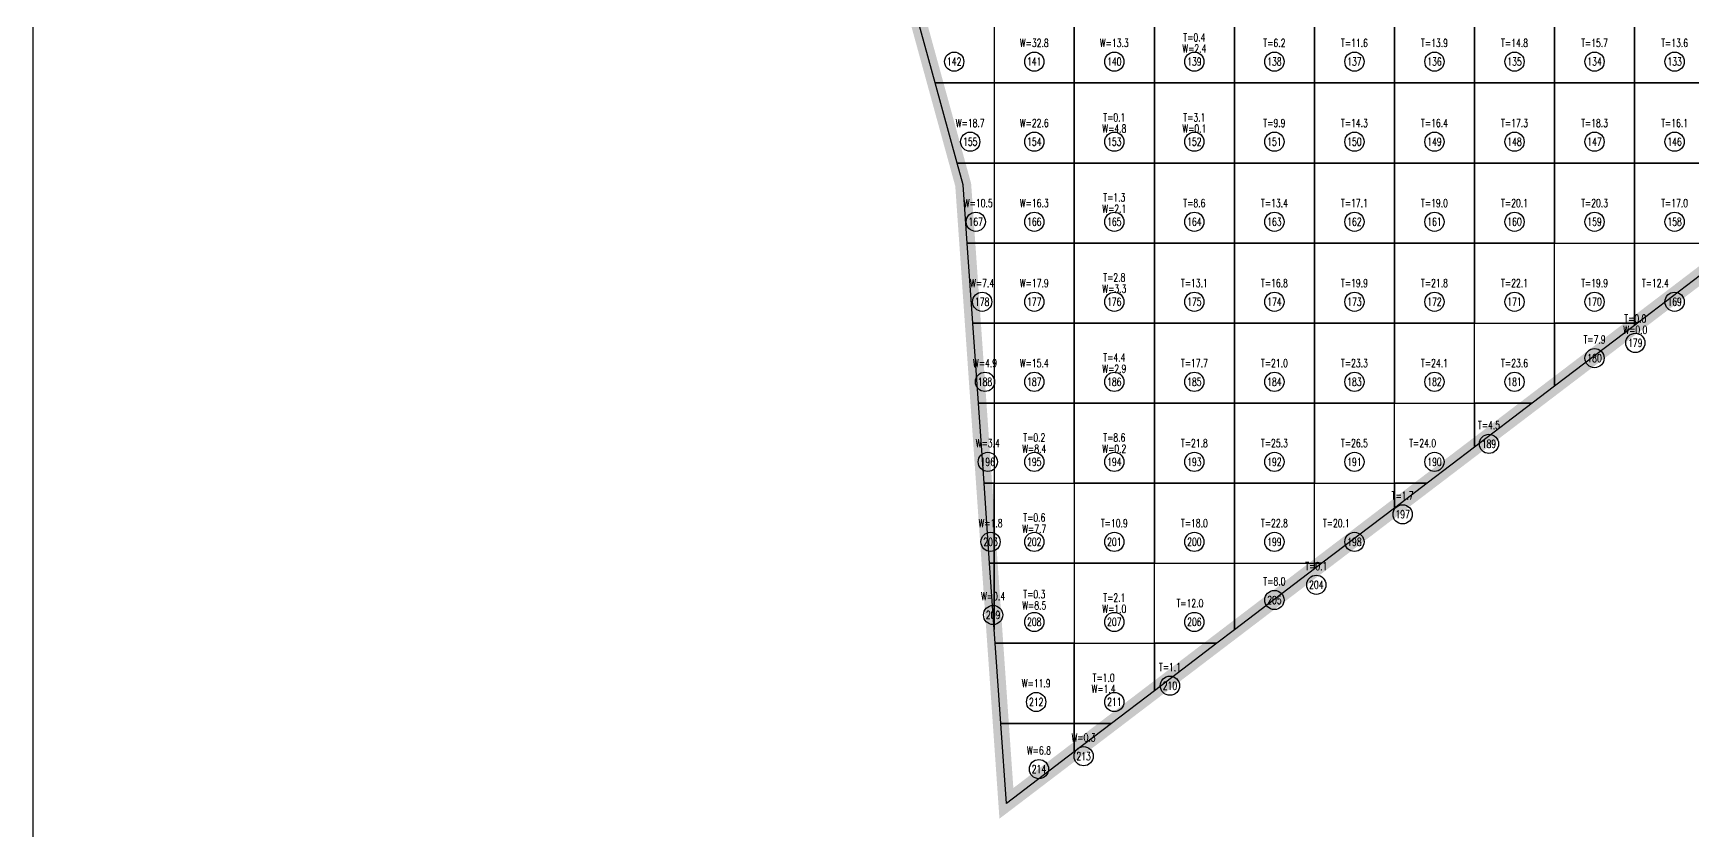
# Model space of a CAD drawing. Extents: x 4283 to 40403, y 1134 to 1764.
# Drawn here: x 20042 to 20128.4, y 1573 to 1614.5 of the extents above; entities that cross this region are included whole.
import ezdxf
from ezdxf.enums import TextEntityAlignment as Align

# ---------------------------------------------------------------- set-up
doc = ezdxf.new("R2010")
doc.units = 0
for name, color, linetype in [('tdz_24-3方格网', 2, 'Continuous'), ('tdz_24-3方格网计算', 7, 'Continuous'), ('tdz_土方计算图', 7, 'Continuous'), ('tdz_格田', 6, 'Continuous')]:
    doc.layers.add(name, color=color, linetype=linetype)
doc.styles.add('GLandNum', font='txt_____.ttf', dxfattribs={"width": 0.7, "height": 0.5})

msp = doc.modelspace()

# ---------------------------------------------------------------- linework, layer by layer
at = {"layer": 'tdz_24-3方格网', "linetype": 'Continuous'}
for points in [[(20087.853, 1615.899, 2832.461), (20087.853, 1616.081, 2832.461), (20092.019, 1616.081, 2832.807), (20092.019, 1611.915, 2832.858), (20088.947, 1611.915, 2832.477)], [(20092.019, 1616.081, 2832.807), (20092.019, 1611.915, 2832.858), (20096.186, 1611.915, 2831.628), (20096.186, 1616.081, 2831.892)], [(20096.186, 1616.081, 2831.892), (20096.186, 1611.915, 2831.628), (20100.353, 1611.915, 2831.064), (20100.353, 1616.081, 2831.202)], [(20100.353, 1616.081, 2831.202), (20100.353, 1611.915, 2831.064), (20104.519, 1611.915, 2830.578), (20104.519, 1616.081, 2830.662)], [(20104.519, 1616.081, 2830.662), (20104.519, 1611.915, 2830.578), (20108.686, 1611.915, 2830.171), (20108.686, 1616.081, 2830.202)], [(20108.686, 1616.081, 2830.202), (20108.686, 1611.915, 2830.171), (20112.853, 1611.915, 2829.87), (20112.853, 1616.081, 2829.858)], [(20112.853, 1616.081, 2829.858), (20112.853, 1611.915, 2829.87), (20117.019, 1611.915, 2829.645), (20117.019, 1616.081, 2829.632)], [(20117.019, 1616.081, 2829.632), (20117.019, 1611.915, 2829.645), (20121.186, 1611.915, 2829.42), (20121.186, 1616.081, 2829.407)], [(20121.186, 1616.081, 2829.407), (20121.186, 1611.915, 2829.42), (20125.353, 1611.915, 2829.188), (20125.353, 1616.081, 2829.181)], [(20125.353, 1616.081, 2829.181), (20125.353, 1611.915, 2829.188), (20129.519, 1611.915, 2829.167), (20129.519, 1616.081, 2829.141)], [(20088.947, 1611.915, 2832.477), (20092.019, 1611.915, 2832.858), (20092.019, 1607.748, 2832.194), (20090.092, 1607.748, 2832.495)], [(20092.019, 1611.915, 2832.858), (20092.019, 1607.748, 2832.194), (20096.186, 1607.748, 2831.502), (20096.186, 1611.915, 2831.628)], [(20096.186, 1611.915, 2831.628), (20096.186, 1607.748, 2831.502), (20100.353, 1607.748, 2830.943), (20100.353, 1611.915, 2831.064)], [(20100.353, 1611.915, 2831.064), (20100.353, 1607.748, 2830.943), (20104.519, 1607.748, 2830.543), (20104.519, 1611.915, 2830.578)], [(20104.519, 1611.915, 2830.578), (20104.519, 1607.748, 2830.543), (20108.686, 1607.748, 2830.184), (20108.686, 1611.915, 2830.171)], [(20108.686, 1611.915, 2830.171), (20108.686, 1607.748, 2830.184), (20112.853, 1607.748, 2829.878), (20112.853, 1611.915, 2829.87)], [(20112.853, 1611.915, 2829.87), (20112.853, 1607.748, 2829.878), (20117.019, 1607.748, 2829.645), (20117.019, 1611.915, 2829.645)], [(20117.019, 1611.915, 2829.645), (20117.019, 1607.748, 2829.645), (20121.186, 1607.748, 2829.412), (20121.186, 1611.915, 2829.42)], [(20121.186, 1611.915, 2829.42), (20121.186, 1607.748, 2829.412), (20125.353, 1607.748, 2829.181), (20125.353, 1611.915, 2829.188)], [(20125.353, 1611.915, 2829.188), (20125.353, 1607.748, 2829.181), (20129.519, 1607.748, 2829.167), (20129.519, 1611.915, 2829.167)], [(20090.092, 1607.748, 2832.495), (20092.019, 1607.748, 2832.194), (20092.019, 1603.581, 2832.45), (20090.616, 1603.581, 2832.5), (20090.404, 1606.611, 2832.5)], [(20092.019, 1607.748, 2832.194), (20092.019, 1603.581, 2832.45), (20096.186, 1603.581, 2831.552), (20096.186, 1607.748, 2831.502)], [(20096.186, 1607.748, 2831.502), (20096.186, 1603.581, 2831.552), (20100.353, 1603.581, 2830.827), (20100.353, 1607.748, 2830.943)], [(20100.353, 1607.748, 2830.943), (20100.353, 1603.581, 2830.827), (20104.519, 1603.581, 2830.489), (20104.519, 1607.748, 2830.543)], [(20104.519, 1607.748, 2830.543), (20104.519, 1603.581, 2830.489), (20108.686, 1603.581, 2830.157), (20108.686, 1607.748, 2830.184)], [(20108.686, 1607.748, 2830.184), (20108.686, 1603.581, 2830.157), (20112.853, 1603.581, 2829.877), (20112.853, 1607.748, 2829.878)], [(20112.853, 1607.748, 2829.878), (20112.853, 1603.581, 2829.877), (20117.019, 1603.581, 2829.644), (20117.019, 1607.748, 2829.645)], [(20117.019, 1607.748, 2829.645), (20117.019, 1603.581, 2829.644), (20121.186, 1603.581, 2829.411), (20121.186, 1607.748, 2829.412)], [(20121.186, 1607.748, 2829.412), (20121.186, 1603.581, 2829.411), (20125.353, 1603.581, 2829.29), (20125.353, 1607.748, 2829.181)], [(20125.353, 1607.748, 2829.181), (20125.353, 1603.581, 2829.29), (20129.519, 1603.581, 2829.302), (20129.519, 1607.748, 2829.167)], [(20090.616, 1603.581, 2832.5), (20092.019, 1603.581, 2832.45), (20092.019, 1599.415, 2832.218), (20090.907, 1599.415, 2832.5)], [(20092.019, 1603.581, 2832.45), (20092.019, 1599.415, 2832.218), (20096.186, 1599.415, 2832.052), (20096.186, 1603.581, 2831.552)], [(20096.186, 1603.581, 2831.552), (20096.186, 1599.415, 2832.052), (20100.353, 1599.415, 2830.776), (20100.353, 1603.581, 2830.827)], [(20100.353, 1603.581, 2830.827), (20100.353, 1599.415, 2830.776), (20104.519, 1599.415, 2830.468), (20104.519, 1603.581, 2830.489)], [(20104.519, 1603.581, 2830.489), (20104.519, 1599.415, 2830.468), (20108.686, 1599.415, 2830.159), (20108.686, 1603.581, 2830.157)], [(20108.686, 1603.581, 2830.157), (20108.686, 1599.415, 2830.159), (20112.853, 1599.415, 2829.878), (20112.853, 1603.581, 2829.877)], [(20112.853, 1603.581, 2829.877), (20112.853, 1599.415, 2829.878), (20117.019, 1599.415, 2829.628), (20117.019, 1603.581, 2829.644)], [(20117.019, 1603.581, 2829.644), (20117.019, 1599.415, 2829.628), (20121.186, 1599.415, 2829.513), (20121.186, 1603.581, 2829.411)], [(20121.186, 1599.415, 2829.513), (20121.186, 1603.581, 2829.411), (20125.353, 1603.581, 2829.29), (20125.353, 1599.415, 2829.487)], [(20125.505, 1599.415, 2829.483), (20125.353, 1599.415, 2829.487), (20125.353, 1603.581, 2829.29), (20129.519, 1603.581, 2829.302), (20129.519, 1602.469, 2829.341)], [(20090.907, 1599.415, 2832.5), (20092.019, 1599.415, 2832.218), (20092.019, 1595.248, 2832.268), (20091.197, 1595.248, 2832.5)], [(20092.019, 1599.415, 2832.218), (20092.019, 1595.248, 2832.268), (20096.186, 1595.248, 2831.753), (20096.186, 1599.415, 2832.052)], [(20096.186, 1599.415, 2832.052), (20096.186, 1595.248, 2831.753), (20100.353, 1595.248, 2830.713), (20100.353, 1599.415, 2830.776)], [(20100.353, 1599.415, 2830.776), (20100.353, 1595.248, 2830.713), (20104.519, 1595.248, 2830.348), (20104.519, 1599.415, 2830.468)], [(20104.519, 1599.415, 2830.468), (20104.519, 1595.248, 2830.348), (20108.686, 1595.248, 2830.096), (20108.686, 1599.415, 2830.159)], [(20108.686, 1599.415, 2830.159), (20108.686, 1595.248, 2830.096), (20112.853, 1595.248, 2829.844), (20112.853, 1599.415, 2829.878)], [(20112.853, 1599.415, 2829.878), (20112.853, 1595.248, 2829.844), (20117.019, 1595.248, 2829.737), (20117.019, 1599.415, 2829.628)], [(20120.029, 1595.248, 2829.676), (20117.019, 1595.248, 2829.737), (20117.019, 1599.415, 2829.628), (20121.186, 1599.415, 2829.513), (20121.186, 1596.128, 2829.635)], [(20121.186, 1596.128, 2829.635), (20121.186, 1599.415, 2829.513), (20125.353, 1599.415, 2829.487), (20125.353, 1599.299, 2829.488)], [(20125.353, 1599.415, 2829.487), (20125.505, 1599.415, 2829.483), (20125.353, 1599.299, 2829.488)], [(20091.197, 1595.248, 2832.5), (20092.019, 1595.248, 2832.268), (20092.019, 1591.081, 2832.481), (20091.488, 1591.081, 2832.5)], [(20092.019, 1595.248, 2832.268), (20092.019, 1591.081, 2832.481), (20096.186, 1591.081, 2831.343), (20096.186, 1595.248, 2831.753)], [(20096.186, 1595.248, 2831.753), (20096.186, 1591.081, 2831.343), (20100.353, 1591.081, 2830.702), (20100.353, 1595.248, 2830.713)], [(20100.353, 1595.248, 2830.713), (20100.353, 1591.081, 2830.702), (20104.519, 1591.081, 2830.359), (20104.519, 1595.248, 2830.348)], [(20104.519, 1595.248, 2830.348), (20104.519, 1591.081, 2830.359), (20108.686, 1591.081, 2830.062), (20108.686, 1595.248, 2830.096)], [(20108.686, 1595.248, 2830.096), (20108.686, 1591.081, 2830.062), (20112.853, 1591.081, 2829.909), (20112.853, 1595.248, 2829.844)], [(20114.554, 1591.081, 2829.869), (20112.853, 1591.081, 2829.909), (20112.853, 1595.248, 2829.844), (20117.019, 1595.248, 2829.737), (20117.019, 1592.957, 2829.782)], [(20117.019, 1595.248, 2829.737), (20120.029, 1595.248, 2829.676), (20117.019, 1592.957, 2829.782)], [(20091.488, 1591.081, 2832.5), (20092.019, 1591.081, 2832.481), (20092.019, 1586.915, 2832.5), (20091.779, 1586.915, 2832.5)], [(20092.019, 1586.915, 2832.5), (20092.019, 1591.081, 2832.481), (20096.186, 1591.081, 2831.343), (20096.186, 1586.915, 2831.575)], [(20096.186, 1591.081, 2831.343), (20096.186, 1586.915, 2831.575), (20100.353, 1586.915, 2831.102), (20100.353, 1591.081, 2830.702)], [(20100.353, 1591.081, 2830.702), (20100.353, 1586.915, 2831.102), (20104.519, 1586.915, 2830.817), (20104.519, 1591.081, 2830.359)], [(20104.519, 1591.081, 2830.359), (20104.519, 1586.915, 2830.817), (20108.686, 1586.915, 2830.313), (20108.686, 1591.081, 2830.062)], [(20109.078, 1586.915, 2830.282), (20108.686, 1586.915, 2830.313), (20108.686, 1591.081, 2830.062), (20112.853, 1591.081, 2829.909), (20112.853, 1589.787, 2829.929)], [(20112.853, 1591.081, 2829.909), (20114.554, 1591.081, 2829.869), (20112.853, 1589.787, 2829.929)], [(20091.779, 1586.915, 2832.5), (20092.019, 1586.915, 2832.5), (20092.019, 1583.474, 2832.5)], [(20092.019, 1583.474, 2832.5), (20092.019, 1586.915, 2832.5), (20096.186, 1586.915, 2831.575), (20096.186, 1582.748, 2831.977), (20092.07, 1582.748, 2832.5)], [(20096.186, 1586.915, 2831.575), (20096.186, 1582.748, 2831.977), (20100.353, 1582.748, 2831.693), (20100.353, 1586.915, 2831.102)], [(20103.603, 1582.748, 2831.022), (20100.353, 1582.748, 2831.693), (20100.353, 1586.915, 2831.102), (20104.519, 1586.915, 2830.817), (20104.519, 1583.445, 2830.898)], [(20104.519, 1583.445, 2830.898), (20104.519, 1586.915, 2830.817), (20108.686, 1586.915, 2830.313), (20108.686, 1586.616, 2830.336)], [(20108.686, 1586.915, 2830.313), (20109.078, 1586.915, 2830.282), (20108.686, 1586.616, 2830.336)], [(20092.07, 1582.748, 2832.5), (20096.186, 1582.748, 2831.977), (20096.186, 1578.581, 2832.135), (20092.361, 1578.581, 2832.5)], [(20098.127, 1578.581, 2831.761), (20096.186, 1578.581, 2832.135), (20096.186, 1582.748, 2831.977), (20100.353, 1582.748, 2831.693), (20100.353, 1580.275, 2831.461)], [(20100.353, 1582.748, 2831.693), (20103.603, 1582.748, 2831.022), (20100.353, 1580.275, 2831.461)], [(20092.361, 1578.581, 2832.5), (20096.186, 1578.581, 2832.135), (20096.186, 1577.104, 2832.023), (20092.652, 1574.415, 2832.5)], [(20096.186, 1578.581, 2832.135), (20098.127, 1578.581, 2831.761), (20096.186, 1577.104, 2832.023)]]:
    msp.add_polyline3d(points, close=True, dxfattribs=at)
at = {"layer": 'tdz_24-3方格网计算', "color": 7, "linetype": 'Continuous'}
for centre in [(20089.936, 1613.026), (20094.103, 1613.026), (20098.269, 1613.026), (20102.436, 1613.026), (20106.603, 1613.026), (20110.769, 1613.026), (20114.936, 1613.026), (20119.103, 1613.026), (20123.269, 1613.026), (20127.436, 1613.026), (20090.769, 1608.859), (20094.103, 1608.859), (20098.269, 1608.859), (20102.436, 1608.859), (20106.603, 1608.859), (20110.769, 1608.859), (20114.936, 1608.859), (20119.103, 1608.859), (20123.269, 1608.859), (20127.436, 1608.859), (20091.056, 1604.692), (20094.103, 1604.692), (20098.269, 1604.692), (20102.436, 1604.692), (20106.603, 1604.692), (20110.769, 1604.692), (20114.936, 1604.692), (20119.103, 1604.692), (20123.269, 1604.692), (20127.436, 1604.692), (20091.39, 1600.526), (20094.103, 1600.526), (20098.269, 1600.526), (20102.436, 1600.526), (20106.603, 1600.526), (20110.769, 1600.526), (20114.936, 1600.526), (20119.103, 1600.526), (20123.269, 1600.526), (20127.436, 1600.526), (20125.391, 1598.384), (20123.269, 1597.592), (20091.536, 1596.359), (20094.103, 1596.359), (20098.269, 1596.359), (20102.436, 1596.359), (20106.603, 1596.359), (20110.769, 1596.359), (20114.936, 1596.359), (20119.103, 1596.359), (20117.772, 1593.13), (20091.681, 1592.192), (20094.103, 1592.192), (20098.269, 1592.192), (20102.436, 1592.192), (20106.603, 1592.192), (20110.769, 1592.192), (20114.936, 1592.192), (20113.278, 1589.462), (20091.827, 1588.026), (20094.103, 1588.026), (20098.269, 1588.026), (20102.436, 1588.026), (20106.603, 1588.026), (20110.769, 1588.026), (20108.784, 1585.793), (20106.603, 1585), (20091.959, 1584.222), (20094.103, 1583.859), (20098.269, 1583.859), (20102.436, 1583.859), (20101.165, 1580.539), (20094.201, 1579.692), (20098.269, 1579.692), (20094.346, 1576.198), (20096.671, 1576.87)]:
    msp.add_circle(centre, 0.5, dxfattribs=at)
at = {"layer": 'tdz_土方计算图', "linetype": 'Continuous'}
msp.add_lwpolyline([(20041.99, 1512.357), (20041.99, 1512.357), (20041.99, 1672.357), (20041.99, 1672.357)], dxfattribs=at)
at = {"layer": 'tdz_格田', "linetype": 'Continuous', "lineweight": 60, "const_width": 0.833}
msp.add_lwpolyline([(20079.519, 1646.232), (20085.777, 1651.88), (20118.886, 1670.3), (20134.461, 1606.23), (20092.652, 1574.415), (20090.404, 1606.611), (20079.519, 1646.232)], close=True, dxfattribs=at)

# ---------------------------------------------------------------- texts
at = {"layer": 'tdz_24-3方格网计算', "color": 173, "linetype": 'Continuous', "style": 'GLandNum', "width": 0.7}
for s, p in [('W=32.8', (20094.103, 1613.998)), ('W=13.3', (20098.269, 1613.998)), ('W=2.4', (20102.436, 1613.706)), ('W=18.7', (20090.769, 1609.831)), ('W=22.6', (20094.103, 1609.831)), ('W=4.8', (20098.269, 1609.54)), ('W=0.1', (20102.436, 1609.54)), ('W=10.5', (20091.187, 1605.665)), ('W=16.3', (20094.103, 1605.665)), ('W=2.1', (20098.269, 1605.373)), ('W=7.4', (20091.39, 1601.498)), ('W=17.9', (20094.103, 1601.498)), ('W=3.3', (20098.269, 1601.206)), ('W=0.0', (20125.391, 1599.065)), ('W=4.9', (20091.536, 1597.331)), ('W=15.4', (20094.103, 1597.331)), ('W=2.9', (20098.269, 1597.04)), ('W=3.4', (20091.681, 1593.165)), ('W=8.4', (20094.103, 1592.873)), ('W=0.2', (20098.269, 1592.873)), ('W=1.8', (20091.827, 1588.998)), ('W=7.7', (20094.103, 1588.706)), ('W=0.4', (20091.959, 1585.194)), ('W=8.5', (20094.103, 1584.721)), ('W=1.0', (20098.269, 1584.54)), ('W=11.9', (20094.201, 1580.665)), ('W=1.4', (20097.713, 1580.373)), ('W=0.3', (20096.671, 1577.843)), ('W=6.8', (20094.346, 1577.17))]:
    msp.add_text(s, height=0.4167, dxfattribs=at).set_placement(p, align=Align.MIDDLE_CENTER)
at = {"layer": 'tdz_24-3方格网计算', "color": 2, "linetype": 'Continuous', "style": 'GLandNum', "width": 0.7}
for s, p in [('T=0.4', (20102.436, 1614.29)), ('T=6.2', (20106.603, 1613.998)), ('T=11.6', (20110.769, 1613.998)), ('T=13.9', (20114.936, 1613.998)), ('T=14.8', (20119.103, 1613.998)), ('T=15.7', (20123.269, 1613.998)), ('T=13.6', (20127.436, 1613.998)), ('T=0.1', (20098.269, 1610.123)), ('T=3.1', (20102.436, 1610.123)), ('T=9.9', (20106.603, 1609.831)), ('T=14.3', (20110.769, 1609.831)), ('T=16.4', (20114.936, 1609.831)), ('T=17.3', (20119.103, 1609.831)), ('T=18.3', (20123.269, 1609.831)), ('T=16.1', (20127.436, 1609.831)), ('T=1.3', (20098.269, 1605.956)), ('T=8.6', (20102.436, 1605.665)), ('T=13.4', (20106.603, 1605.665)), ('T=17.1', (20110.769, 1605.665)), ('T=19.0', (20114.936, 1605.665)), ('T=20.1', (20119.103, 1605.665)), ('T=20.3', (20123.269, 1605.665)), ('T=17.0', (20127.436, 1605.665)), ('T=2.8', (20098.269, 1601.79)), ('T=13.1', (20102.436, 1601.498)), ('T=16.8', (20106.603, 1601.498)), ('T=19.9', (20110.769, 1601.498)), ('T=21.8', (20114.936, 1601.498)), ('T=22.1', (20119.103, 1601.498)), ('T=19.9', (20123.269, 1601.498)), ('T=12.4', (20126.432, 1601.498)), ('T=0.0', (20125.391, 1599.648)), ('T=7.9', (20123.269, 1598.564)), ('T=4.4', (20098.269, 1597.623)), ('T=17.7', (20102.436, 1597.331)), ('T=21.0', (20106.603, 1597.331)), ('T=23.3', (20110.769, 1597.331)), ('T=24.1', (20114.936, 1597.331)), ('T=23.6', (20119.103, 1597.331)), ('T=4.5', (20117.772, 1594.103)), ('T=0.2', (20094.103, 1593.456)), ('T=8.6', (20098.269, 1593.456)), ('T=21.8', (20102.436, 1593.165)), ('T=25.3', (20106.603, 1593.165)), ('T=26.5', (20110.769, 1593.165)), ('T=24.0', (20114.32, 1593.165)), ('T=1.7', (20113.278, 1590.434)), ('T=0.6', (20094.103, 1589.29)), ('T=10.9', (20098.269, 1588.998)), ('T=18.0', (20102.436, 1588.998)), ('T=22.8', (20106.603, 1588.998)), ('T=20.1', (20109.826, 1588.998)), ('T=0.1', (20108.784, 1586.765)), ('T=0.3', (20094.103, 1585.304)), ('T=2.1', (20098.269, 1585.123)), ('T=8.0', (20106.603, 1585.973)), ('T=12.0', (20102.207, 1584.831)), ('T=1.0', (20097.713, 1580.956)), ('T=1.1', (20101.165, 1581.511))]:
    msp.add_text(s, height=0.4167, dxfattribs=at).set_placement(p, align=Align.MIDDLE_CENTER)
at = {"layer": 'tdz_24-3方格网计算', "color": 7, "linetype": 'Continuous', "style": 'GLandNum', "width": 0.7}
for s, p in [('142', (20089.936, 1613.026)), ('141', (20094.103, 1613.026)), ('140', (20098.269, 1613.026)), ('139', (20102.436, 1613.026)), ('138', (20106.603, 1613.026)), ('137', (20110.769, 1613.026)), ('136', (20114.936, 1613.026)), ('135', (20119.103, 1613.026)), ('134', (20123.269, 1613.026)), ('133', (20127.436, 1613.026)), ('155', (20090.769, 1608.859)), ('154', (20094.103, 1608.859)), ('153', (20098.269, 1608.859)), ('152', (20102.436, 1608.859)), ('151', (20106.603, 1608.859)), ('150', (20110.769, 1608.859)), ('149', (20114.936, 1608.859)), ('148', (20119.103, 1608.859)), ('147', (20123.269, 1608.859)), ('146', (20127.436, 1608.859)), ('167', (20091.056, 1604.692)), ('166', (20094.103, 1604.692)), ('165', (20098.269, 1604.692)), ('164', (20102.436, 1604.692)), ('163', (20106.603, 1604.692)), ('162', (20110.769, 1604.692)), ('161', (20114.936, 1604.692)), ('160', (20119.103, 1604.692)), ('159', (20123.269, 1604.692)), ('158', (20127.436, 1604.692)), ('178', (20091.39, 1600.526)), ('177', (20094.103, 1600.526)), ('176', (20098.269, 1600.526)), ('175', (20102.436, 1600.526)), ('174', (20106.603, 1600.526)), ('173', (20110.769, 1600.526)), ('172', (20114.936, 1600.526)), ('171', (20119.103, 1600.526)), ('170', (20123.269, 1600.526)), ('169', (20127.436, 1600.526)), ('179', (20125.391, 1598.384)), ('180', (20123.269, 1597.592)), ('188', (20091.536, 1596.359)), ('187', (20094.103, 1596.359)), ('186', (20098.269, 1596.359)), ('185', (20102.436, 1596.359)), ('184', (20106.603, 1596.359)), ('183', (20110.769, 1596.359)), ('182', (20114.936, 1596.359)), ('181', (20119.103, 1596.359)), ('189', (20117.772, 1593.13)), ('196', (20091.681, 1592.192)), ('195', (20094.103, 1592.192)), ('194', (20098.269, 1592.192)), ('193', (20102.436, 1592.192)), ('192', (20106.603, 1592.192)), ('191', (20110.769, 1592.192)), ('190', (20114.936, 1592.192)), ('197', (20113.278, 1589.462)), ('203', (20091.827, 1588.026)), ('202', (20094.103, 1588.026)), ('201', (20098.269, 1588.026)), ('200', (20102.436, 1588.026)), ('199', (20106.603, 1588.026)), ('198', (20110.769, 1588.026)), ('204', (20108.784, 1585.793)), ('205', (20106.603, 1585)), ('209', (20091.959, 1584.222)), ('208', (20094.103, 1583.859)), ('207', (20098.269, 1583.859)), ('206', (20102.436, 1583.859)), ('210', (20101.165, 1580.539)), ('212', (20094.201, 1579.692)), ('211', (20098.269, 1579.692)), ('213', (20096.671, 1576.87)), ('214', (20094.346, 1576.198))]:
    msp.add_text(s, height=0.4167, dxfattribs=at).set_placement(p, align=Align.MIDDLE_CENTER)

doc.saveas('drawing.dxf')
